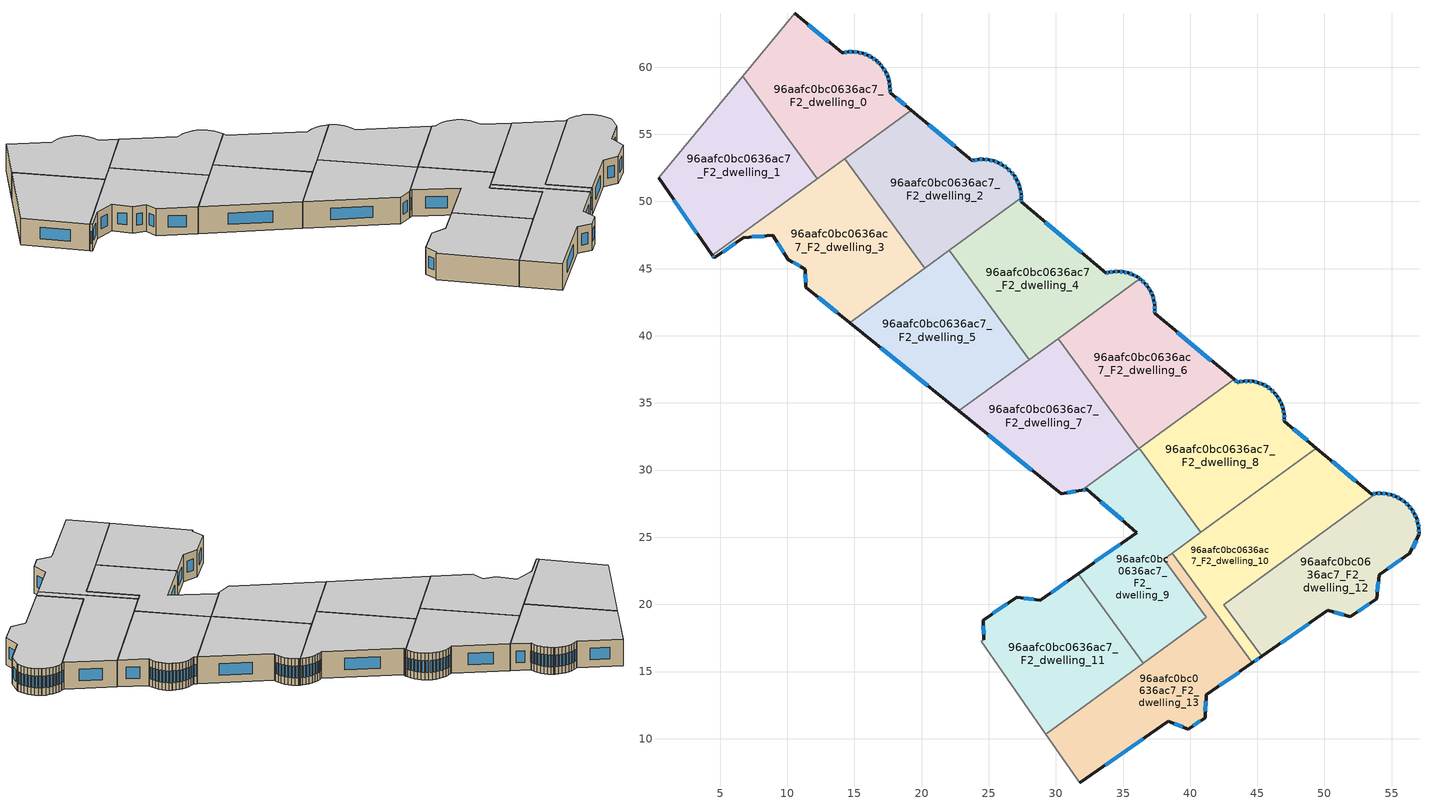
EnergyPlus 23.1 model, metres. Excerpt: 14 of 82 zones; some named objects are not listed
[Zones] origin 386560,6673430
96aafc0bc0636ac7_F2_dwelling_0
 floor to 96aafc0bc0636ac7_F1_dwelling_0 (EU_floor_Construction): 16.61,60.51 16.63,60.49 16.76,60.37 16.88,60.26 17.12,59.97 17.32,59.65 17.47,59.32 17.58,58.96 17.64,58.59 17.66,58.22 17.65,58.11 19.23,56.8 12.24,51.71 6.69,59.33 10.57,64.02 14.11,61.07 14.16,61.08 14.52,61.14 14.9,61.15 15.27,61.12 15.63,61.03 15.98,60.9 16.31,60.73 z6
 wall outside (EU_wall_Construction): 19.23,56.8 17.65,58.11 17.66,58.22 17.64,58.59 17.58,58.96 17.47,59.32 17.32,59.65 17.12,59.97 16.88,60.26 16.76,60.37 16.63,60.49 16.61,60.51 16.31,60.73 15.98,60.9 15.63,61.03 15.27,61.12 14.9,61.15 14.52,61.14 14.16,61.08 14.11,61.07 10.57,64.02 z6:9
 wall adiabatic (EU_wall_Construction): 10.57,64.02 6.69,59.33 z6:9
 wall to 96aafc0bc0636ac7_F2_dwelling_2 (EU_wall_Construction): 14.28,53.19 19.23,56.8 z6:9
 wall to 96aafc0bc0636ac7_F2_dwelling_1 (EU_wall_Construction): 6.69,59.33 12.24,51.71 z6:9
 wall to 96aafc0bc0636ac7_F2_dwelling_3 (EU_wall_Construction): 12.24,51.71 14.28,53.19 z6:9
 window (EU_Window_Construction): 17.43,59.41 17.36,59.56 / 17.55,59.06 17.5,59.21 / 17.63,58.7 17.6,58.85 / 17.65,58.33 17.65,58.48 / 17.65,58.14 17.65,58.19 / 18.78,57.17 18.1,57.73 / 13.09,61.91 11.58,63.17 / 14.42,61.12 14.26,61.09 / 14.79,61.15 14.63,61.14 / 15.16,61.13 15,61.14 / 15.53,61.06 15.37,61.09 / 15.88,60.94 15.73,60.99 / 16.21,60.78 16.07,60.85 / 16.52,60.57 16.39,60.67 / 16.73,60.41 16.67,60.46 / 16.85,60.29 16.8,60.34 / 17.05,60.05 16.95,60.17 / 17.26,59.74 17.18,59.88 z6.86:8.14
 ceiling to 96aafc0bc0636ac7_F3_dwelling_0 (EU_floor_Construction): 19.23,56.8 17.65,58.11 17.66,58.22 17.64,58.59 17.58,58.96 17.47,59.32 17.32,59.65 17.12,59.97 16.88,60.26 16.76,60.37 16.63,60.49 16.61,60.51 16.31,60.73 15.98,60.9 15.63,61.03 15.27,61.12 14.9,61.15 14.52,61.14 14.16,61.08 14.11,61.07 10.57,64.02 6.69,59.33 12.24,51.71 z9
96aafc0bc0636ac7_F2_dwelling_1
 floor to 96aafc0bc0636ac7_F1_dwelling_1 (EU_floor_Construction): 6.69,59.33 12.24,51.71 4.42,46.01 0.41,51.76 z6
 wall outside (EU_wall_Construction): 0.41,51.76 4.42,46.01 z6:9
 wall adiabatic (EU_wall_Construction): 6.69,59.33 0.41,51.76 z6:9
 wall to 96aafc0bc0636ac7_F2_dwelling_3 (EU_wall_Construction): 4.42,46.01 12.24,51.71 z6:9
 window (EU_Window_Construction): 1.56,50.12 3.27,47.65 z6.86:8.14
 ceiling to 96aafc0bc0636ac7_F3_dwelling_1 (EU_floor_Construction): 12.24,51.71 6.69,59.33 0.41,51.76 4.42,46.01 z9
96aafc0bc0636ac7_F2_dwelling_10
 floor to 96aafc0bc0636ac7_F1_dwelling_10 (EU_floor_Construction): 53.87,28.26 42.51,19.99 45.32,16.13 44.62,15.64 38.67,23.82 49.4,31.64 53.52,28.21 z6
 wall outside (EU_wall_Construction): 53.87,28.26 53.52,28.21 49.4,31.64 / 44.62,15.64 45.32,16.13 z6:9
 wall to 96aafc0bc0636ac7_F2_dwelling_12 (EU_wall_Construction): 45.32,16.13 42.51,19.99 53.87,28.26 z6:9
 wall to 96aafc0bc0636ac7_F2_dwelling_13 (EU_wall_Construction): 38.67,23.82 44.62,15.64 z6:9
 wall to 96aafc0bc0636ac7_F2_dwelling_8 (EU_wall_Construction): 49.4,31.64 40.78,25.35 z6:9
 wall to 96aafc0bc0636ac7_F2_dwelling_9 (EU_wall_Construction): 40.78,25.35 38.67,23.82 z6:9
 window (EU_Window_Construction): 53.77,28.25 53.62,28.22 / 44.82,15.78 45.12,15.99 / 52.34,29.19 50.58,30.66 z6.86:8.14
 ceiling to 96aafc0bc0636ac7_F3_dwelling_10 (EU_floor_Construction): 45.32,16.13 42.51,19.99 53.87,28.26 53.52,28.21 49.4,31.64 38.67,23.82 44.62,15.64 z9
96aafc0bc0636ac7_F2_dwelling_11
 floor to 96aafc0bc0636ac7_F1_dwelling_11 (EU_floor_Construction): 31.66,22.28 36.51,15.62 29.26,10.34 24.44,17.26 24.63,17.37 24.58,18.83 27.09,20.54 28.84,20.3 z6
 wall outside (EU_wall_Construction): 31.66,22.28 28.84,20.3 27.09,20.54 24.58,18.83 24.63,17.37 z6:9
 wall adiabatic (EU_wall_Construction): 24.63,17.37 24.44,17.26 29.26,10.34 z6:9
 wall to 96aafc0bc0636ac7_F2_dwelling_9 (EU_wall_Construction): 36.51,15.62 31.66,22.28 z6:9
 wall to 96aafc0bc0636ac7_F2_dwelling_13 (EU_wall_Construction): 29.26,10.34 36.51,15.62 z6:9
 window (EU_Window_Construction): 24.6,18.42 24.61,17.79 / 26.38,20.05 25.3,19.32 / 28.34,20.37 27.59,20.47 / 30.86,21.72 29.65,20.87 z6.86:8.14
 ceiling to 96aafc0bc0636ac7_F3_dwelling_11 (EU_floor_Construction): 36.51,15.62 31.66,22.28 28.84,20.3 27.09,20.54 24.58,18.83 24.63,17.37 24.44,17.26 29.26,10.34 z9
96aafc0bc0636ac7_F2_dwelling_12
 floor to 96aafc0bc0636ac7_F1_dwelling_12 (EU_floor_Construction): 56.26,27.37 56.5,27.08 56.7,26.76 56.85,26.42 56.96,26.05 57.03,25.68 57.04,25.31 57.03,25.17 56.37,23.8 54.08,22.21 53.89,20.41 51.92,19.09 50.25,19.55 45.32,16.13 42.51,19.99 53.87,28.26 54.24,28.28 54.62,28.24 54.99,28.16 55.34,28.02 55.67,27.85 55.98,27.63 56.04,27.58 z6
 wall outside (EU_wall_Construction): 45.32,16.13 50.25,19.55 51.92,19.09 53.89,20.41 54.08,22.21 56.37,23.8 57.03,25.17 57.04,25.31 57.03,25.68 56.96,26.05 56.85,26.42 56.7,26.76 56.5,27.08 56.26,27.37 56.04,27.58 55.98,27.63 55.67,27.85 55.34,28.02 54.99,28.16 54.62,28.24 54.24,28.28 53.87,28.26 z6:9
 window (EU_Window_Construction): 57.04,25.41 57.03,25.58 / 57.03,25.21 57.04,25.27 / 56.56,24.19 56.84,24.78 / 54.73,22.66 55.71,23.35 / 53.95,20.93 54.02,21.7 / 52.48,19.47 53.33,20.03 / 50.73,19.42 51.44,19.22 / 46.73,17.11 48.84,18.57 / 54.14,28.27 53.98,28.27 / 54.51,28.25 54.35,28.26 / 54.88,28.18 54.73,28.22 / 55.24,28.06 55.09,28.12 / 55.58,27.9 55.44,27.97 / 55.89,27.69 55.76,27.78 / 56.2,27.43 56.1,27.52 / 56.43,27.16 56.33,27.29 / 56.64,26.85 56.56,26.98 / 56.81,26.51 56.74,26.66 / 56.93,26.16 56.89,26.31 / 57.01,25.79 56.98,25.95 z6.86:8.14
 ceiling to 96aafc0bc0636ac7_F3_dwelling_12 (EU_floor_Construction): 53.89,20.41 54.08,22.21 56.37,23.8 57.03,25.17 57.04,25.31 57.03,25.68 56.96,26.05 56.85,26.42 56.7,26.76 56.5,27.08 56.26,27.37 56.04,27.58 55.98,27.63 55.67,27.85 55.34,28.02 54.99,28.16 54.62,28.24 54.24,28.28 53.87,28.26 42.51,19.99 45.32,16.13 50.25,19.55 51.92,19.09 z9
96aafc0bc0636ac7_F2_dwelling_13
 floor to 96aafc0bc0636ac7_F1_dwelling_13 (EU_floor_Construction): 41.21,19.04 38.05,23.37 38.67,23.82 44.62,15.64 41.19,13.26 41.12,11.57 39.86,10.71 38.37,11.29 31.78,6.72 29.26,10.34 z6
 wall outside (EU_wall_Construction): 31.78,6.72 38.37,11.29 39.86,10.71 41.12,11.57 41.19,13.26 44.62,15.64 z6:9
 wall adiabatic (EU_wall_Construction): 29.26,10.34 31.78,6.72 z6:9
 wall to 96aafc0bc0636ac7_F2_dwelling_9 (EU_wall_Construction): 38.67,23.82 38.05,23.37 41.21,19.04 36.51,15.62 z6:9
 window (EU_Window_Construction): 38.8,11.13 39.44,10.88 / 33.67,8.03 36.49,9.99 / 42.17,13.94 43.64,14.96 / 41.14,12.05 41.17,12.78 / 40.22,10.96 40.76,11.32 z6.86:8.14
 ceiling to 96aafc0bc0636ac7_F3_dwelling_13 (EU_floor_Construction): 41.12,11.57 41.19,13.26 44.62,15.64 38.67,23.82 38.05,23.37 41.21,19.04 29.26,10.34 31.78,6.72 38.37,11.29 39.86,10.71 z9
96aafc0bc0636ac7_F2_dwelling_2
 floor to 96aafc0bc0636ac7_F1_dwelling_2 (EU_floor_Construction): 25.72,52.89 26.06,52.71 26.36,52.49 26.4,52.46 26.64,52.23 26.88,51.94 27.08,51.62 27.24,51.27 27.35,50.91 27.41,50.53 27.42,50.28 20.22,45.03 14.28,53.19 19.23,56.8 23.77,53.04 23.87,53.06 24.24,53.13 24.62,53.14 25,53.1 25.37,53.02 z6
 wall outside (EU_wall_Construction): 27.42,50.28 27.41,50.53 27.35,50.91 27.24,51.27 27.08,51.62 26.88,51.94 26.64,52.23 26.4,52.46 26.36,52.49 26.06,52.71 25.72,52.89 25.37,53.02 25,53.1 24.62,53.14 24.24,53.13 23.87,53.06 23.77,53.04 19.23,56.8 z6:9
 wall to 96aafc0bc0636ac7_F2_dwelling_3 (EU_wall_Construction): 14.28,53.19 20.22,45.03 z6:9
 wall to 96aafc0bc0636ac7_F2_dwelling_4 (EU_wall_Construction): 22.06,46.37 27.42,50.28 z6:9
 wall to 96aafc0bc0636ac7_F2_dwelling_5 (EU_wall_Construction): 20.22,45.03 22.06,46.37 z6:9
 window (EU_Window_Construction): 23.84,53.06 23.8,53.05 / 24.13,53.11 23.97,53.08 / 24.51,53.14 24.35,53.13 / 24.89,53.11 24.73,53.13 / 25.26,53.04 25.1,53.08 / 25.62,52.92 25.47,52.98 / 25.96,52.76 25.82,52.84 / 26.28,52.55 26.14,52.65 / 26.57,52.3 26.47,52.4 / 26.81,52.02 26.71,52.15 / 27.03,51.71 26.94,51.85 / 27.2,51.37 27.13,51.52 / 27.32,51.01 27.27,51.17 / 27.4,50.64 27.37,50.8 / 27.42,50.35 27.42,50.46 / 22.47,54.11 20.53,55.72 z6.86:8.14
 ceiling to 96aafc0bc0636ac7_F3_dwelling_2 (EU_floor_Construction): 27.42,50.28 27.41,50.53 27.35,50.91 27.24,51.27 27.08,51.62 26.88,51.94 26.64,52.23 26.4,52.46 26.36,52.49 26.06,52.71 25.72,52.89 25.37,53.02 25,53.1 24.62,53.14 24.24,53.13 23.87,53.06 23.77,53.04 19.23,56.8 14.28,53.19 20.22,45.03 z9
96aafc0bc0636ac7_F2_dwelling_3
 floor to 96aafc0bc0636ac7_F1_dwelling_3 (EU_floor_Construction): 14.28,53.19 20.22,45.03 14.65,40.97 11.39,43.62 11.33,44.97 10.07,45.67 8.92,47.47 6.73,47.32 4.57,45.79 4.42,46.01 z6
 wall outside (EU_wall_Construction): 4.42,46.01 4.57,45.79 6.73,47.32 8.92,47.47 10.07,45.67 11.33,44.97 11.39,43.62 14.65,40.97 z6:9
 wall to 96aafc0bc0636ac7_F2_dwelling_5 (EU_wall_Construction): 14.65,40.97 20.22,45.03 z6:9
 window (EU_Window_Construction): 5.19,46.23 6.11,46.88 / 4.46,45.95 4.52,45.86 / 12.32,42.86 13.72,41.73 / 11.35,44.58 11.37,44 / 10.43,45.47 10.97,45.17 / 9.25,46.96 9.74,46.18 / 7.36,47.36 8.29,47.43 z6.86:8.14
 ceiling to 96aafc0bc0636ac7_F3_dwelling_3 (EU_floor_Construction): 20.22,45.03 14.28,53.19 4.42,46.01 4.57,45.79 6.73,47.32 8.92,47.47 10.07,45.67 11.33,44.97 11.39,43.62 14.65,40.97 z9
96aafc0bc0636ac7_F2_dwelling_4
 floor to 96aafc0bc0636ac7_F1_dwelling_4 (EU_floor_Construction): 35.04,44.76 35.39,44.68 35.74,44.55 36.06,44.38 36.26,44.23 28,38.22 22.06,46.37 27.42,50.28 27.43,50.15 27.42,49.98 33.74,44.67 33.95,44.72 34.31,44.78 34.68,44.8 z6
 wall outside (EU_wall_Construction): 36.26,44.23 36.06,44.38 35.74,44.55 35.39,44.68 35.04,44.76 34.68,44.8 34.31,44.78 33.95,44.72 33.74,44.67 27.42,49.98 27.43,50.15 27.42,50.28 z6:9
 wall to 96aafc0bc0636ac7_F2_dwelling_6 (EU_wall_Construction): 30.17,39.8 36.26,44.23 z6:9
 wall to 96aafc0bc0636ac7_F2_dwelling_5 (EU_wall_Construction): 22.06,46.37 28,38.22 z6:9
 wall to 96aafc0bc0636ac7_F2_dwelling_7 (EU_wall_Construction): 28,38.22 30.17,39.8 z6:9
 window (EU_Window_Construction): 31.94,46.18 29.23,48.46 / 33.89,44.71 33.8,44.68 / 34.21,44.77 34.05,44.74 / 34.57,44.79 34.42,44.79 / 34.94,44.77 34.78,44.79 / 35.29,44.7 35.14,44.74 / 35.64,44.59 35.49,44.64 / 35.97,44.43 35.83,44.5 / 36.21,44.28 36.12,44.34 / 27.43,50.19 27.43,50.24 / 27.42,50.03 27.43,50.1 z6.86:8.14
 ceiling to 96aafc0bc0636ac7_F3_dwelling_4 (EU_floor_Construction): 36.26,44.23 36.06,44.38 35.74,44.55 35.39,44.68 35.04,44.76 34.68,44.8 34.31,44.78 33.95,44.72 33.74,44.67 27.42,49.98 27.43,50.15 27.42,50.28 22.06,46.37 28,38.22 z9
96aafc0bc0636ac7_F2_dwelling_5
 floor to 96aafc0bc0636ac7_F1_dwelling_5 (EU_floor_Construction): 22.06,46.37 28,38.22 22.77,34.41 14.65,40.97 z6
 wall outside (EU_wall_Construction): 14.65,40.97 22.77,34.41 z6:9
 wall to 96aafc0bc0636ac7_F2_dwelling_7 (EU_wall_Construction): 22.77,34.41 28,38.22 z6:9
 window (EU_Window_Construction): 16.97,39.1 20.45,36.28 z6.86:8.14
 ceiling to 96aafc0bc0636ac7_F3_dwelling_5 (EU_floor_Construction): 28,38.22 22.06,46.37 14.65,40.97 22.77,34.41 z9
96aafc0bc0636ac7_F2_dwelling_6
 floor to 96aafc0bc0636ac7_F1_dwelling_6 (EU_floor_Construction): 37.31,42.65 37.37,42.29 37.38,41.92 37.36,41.68 43.27,36.75 36.16,31.58 30.17,39.8 36.26,44.23 36.36,44.17 36.37,44.16 36.62,43.92 36.85,43.64 37.05,43.33 37.2,43 z6
 wall outside (EU_wall_Construction): 43.27,36.75 37.36,41.68 37.38,41.92 37.37,42.29 37.31,42.65 37.2,43 37.05,43.33 36.85,43.64 36.62,43.92 36.37,44.16 36.36,44.17 36.26,44.23 z6:9
 wall to 96aafc0bc0636ac7_F2_dwelling_7 (EU_wall_Construction): 30.17,39.8 36.16,31.58 z6:9
 wall to 96aafc0bc0636ac7_F2_dwelling_8 (EU_wall_Construction): 36.21,31.62 43.27,36.75 z6:9
 wall to 96aafc0bc0636ac7_F2_dwelling_9 (EU_wall_Construction): 36.16,31.58 36.21,31.62 z6:9
 window (EU_Window_Construction): 36.55,43.99 36.44,44.09 / 36.79,43.72 36.69,43.84 / 36.99,43.42 36.91,43.55 / 37.16,43.09 37.09,43.23 / 37.28,42.75 37.23,42.9 / 37.35,42.39 37.32,42.54 / 37.38,42.03 37.37,42.18 / 37.37,41.75 37.37,41.85 / 41.58,38.16 39.05,40.27 / 36.33,44.19 36.29,44.21 z6.86:8.14
 ceiling to 96aafc0bc0636ac7_F3_dwelling_6 (EU_floor_Construction): 43.27,36.75 37.36,41.68 37.38,41.92 37.37,42.29 37.31,42.65 37.2,43 37.05,43.33 36.85,43.64 36.62,43.92 36.37,44.16 36.36,44.17 36.26,44.23 30.17,39.8 36.16,31.58 z9
96aafc0bc0636ac7_F2_dwelling_7
 floor to 96aafc0bc0636ac7_F1_dwelling_7 (EU_floor_Construction): 30.17,39.8 36.16,31.58 31.93,28.5 30.4,28.24 22.77,34.41 z6
 wall outside (EU_wall_Construction): 22.77,34.41 30.4,28.24 31.93,28.5 z6:9
 wall to 96aafc0bc0636ac7_F2_dwelling_9 (EU_wall_Construction): 31.93,28.5 36.16,31.58 z6:9
 window (EU_Window_Construction): 24.95,32.64 28.22,30 / 30.84,28.31 31.49,28.42 z6.86:8.14
 ceiling to 96aafc0bc0636ac7_F3_dwelling_7 (EU_floor_Construction): 36.16,31.58 30.17,39.8 22.77,34.41 30.4,28.24 31.93,28.5 z9
96aafc0bc0636ac7_F2_dwelling_8
 floor to 96aafc0bc0636ac7_F1_dwelling_8 (EU_floor_Construction): 46.68,35.2 46.82,34.87 46.93,34.53 46.99,34.17 47,33.82 46.99,33.65 49.4,31.64 40.78,25.35 36.21,31.62 43.27,36.75 43.53,36.53 43.64,36.56 43.99,36.62 44.35,36.63 44.71,36.6 45.05,36.52 45.39,36.39 45.71,36.23 46,36.02 46.02,36 46.26,35.78 46.49,35.5 z6
 wall outside (EU_wall_Construction): 49.4,31.64 46.99,33.65 47,33.82 46.99,34.17 46.93,34.53 46.82,34.87 46.68,35.2 46.49,35.5 46.26,35.78 46.02,36 46,36.02 45.71,36.23 45.39,36.39 45.05,36.52 44.71,36.6 44.35,36.63 43.99,36.62 43.64,36.56 43.53,36.53 43.27,36.75 z6:9
 wall to 96aafc0bc0636ac7_F2_dwelling_9 (EU_wall_Construction): 36.21,31.62 40.78,25.35 z6:9
 window (EU_Window_Construction): 43.61,36.55 43.56,36.54 / 43.89,36.6 43.74,36.58 / 44.25,36.63 44.09,36.62 / 44.6,36.61 44.45,36.62 / 44.96,36.54 44.81,36.58 / 45.29,36.43 45.15,36.48 / 45.62,36.27 45.48,36.35 / 45.91,36.08 45.79,36.17 / 46.19,35.84 46.09,35.94 / 46.42,35.58 46.32,35.7 / 46.62,35.28 46.54,35.41 / 46.78,34.96 46.72,35.1 / 46.9,34.63 46.85,34.77 / 46.97,34.28 46.95,34.43 / 47,33.92 46.99,34.07 / 46.99,33.7 47,33.77 / 48.71,32.21 47.68,33.07 / 43.45,36.6 43.34,36.69 z6.86:8.14
 ceiling to 96aafc0bc0636ac7_F3_dwelling_8 (EU_floor_Construction): 49.4,31.64 46.99,33.65 47,33.82 46.99,34.17 46.93,34.53 46.82,34.87 46.68,35.2 46.49,35.5 46.26,35.78 46.02,36 46,36.02 45.71,36.23 45.39,36.39 45.05,36.52 44.71,36.6 44.35,36.63 43.99,36.62 43.64,36.56 43.53,36.53 43.27,36.75 36.21,31.62 40.78,25.35 z9
96aafc0bc0636ac7_F2_dwelling_9
 floor to 96aafc0bc0636ac7_F1_dwelling_9 (EU_floor_Construction): 36.21,31.62 40.78,25.35 38.05,23.37 41.21,19.04 36.51,15.62 31.66,22.28 36.04,25.34 32.29,28.56 31.93,28.5 z6
 wall outside (EU_wall_Construction): 31.93,28.5 32.29,28.56 36.04,25.34 31.66,22.28 z6:9
 window (EU_Window_Construction): 32.03,28.52 32.19,28.54 / 34.79,24.47 32.91,23.16 / 33.36,27.64 34.97,26.26 z6.86:8.14
 ceiling to 96aafc0bc0636ac7_F3_dwelling_9 (EU_floor_Construction): 41.21,19.04 38.05,23.37 40.78,25.35 36.21,31.62 31.93,28.5 32.29,28.56 36.04,25.34 31.66,22.28 36.51,15.62 z9
[Building]
EU S2 Campaign: North Axis=0; Terrain=City; Solar Distribution=FullExterior
[Site:Location]
Helsinki-Vantaa.AP: Latitude=60.317; Longitude=24.963; Time Zone=2; Elevation=54.6
[SizingPeriod:WeatherFileDays]
AnnualSizingPeriod: Begin Month=1; Begin Day of Month=1; End Month=12; End Day of Month=31; Day of Week for Start Day=Monday; Use Weather File Daylight Saving Period=No; Use Weather File Rain and Snow Indicators=No
[MATERIAL]
EU_InternalMass_Material: Roughness=MediumRough; Thickness=0.1; Conductivity=1; Density=1800; Specific Heat=900; Thermal Absorptance=0.9; Solar Absorptance=0.7; Visible Absorptance=0.7
[MATERIAL:NOMASS] Roughness=MediumRough; Thermal Absorptance=0.9; Solar Absorptance=0.7; Visible Absorptance=0.7
Name | Thermal Resistance
EU_wall_NoMass | 1.10183
EU_floor_NoMass | 1.70606
[WINDOWMATERIAL:SIMPLEGLAZINGSYSTEM]
EU_Window_SimpleGlazing: UFactor=3.11035; Solar Heat Gain Coefficient=0.8; Visible Transmittance=0.8
[CONSTRUCTION]
EU_wall_Construction: EU_wall_NoMass
EU_floor_Construction: EU_floor_NoMass
EU_Window_Construction: EU_Window_SimpleGlazing
EU_InternalMass_Construction: EU_InternalMass_Material
[ZONE] Type=1; Multiplier=1; Ceiling Height=autocalculate; Floor Area=autocalculate; Part of Total Floor Area=Yes
Name | Volume
96aafc0bc0636ac7_F2_dwelling_0 | 236.614
96aafc0bc0636ac7_F2_dwelling_1; 96aafc0bc0636ac7_F2_dwelling_5 | 236.615
96aafc0bc0636ac7_F2_dwelling_10 | 236.623
96aafc0bc0636ac7_F2_dwelling_11 | 236.629
96aafc0bc0636ac7_F2_dwelling_12 | 236.632
96aafc0bc0636ac7_F2_dwelling_13 | 236.633
96aafc0bc0636ac7_F2_dwelling_2 | 236.636
96aafc0bc0636ac7_F2_dwelling_3 | 236.621
96aafc0bc0636ac7_F2_dwelling_4 | 236.638
96aafc0bc0636ac7_F2_dwelling_6 | 236.634
96aafc0bc0636ac7_F2_dwelling_7 | 236.626
96aafc0bc0636ac7_F2_dwelling_8 | 236.608
96aafc0bc0636ac7_F2_dwelling_9 | 236.612
[INTERNALMASS] Construction=EU_InternalMass_Construction
Name | Zone or ZoneList | Surface Area
96aafc0bc0636ac7_F2_dwelling_0_EU_InternalMass | 96aafc0bc0636ac7_F2_dwelling_0 | 78.8711
96aafc0bc0636ac7_F2_dwelling_1_EU_InternalMass | 96aafc0bc0636ac7_F2_dwelling_1 | 78.8719
96aafc0bc0636ac7_F2_dwelling_2_EU_InternalMass | 96aafc0bc0636ac7_F2_dwelling_2 | 78.8788
96aafc0bc0636ac7_F2_dwelling_3_EU_InternalMass | 96aafc0bc0636ac7_F2_dwelling_3 | 78.8731
96aafc0bc0636ac7_F2_dwelling_4_EU_InternalMass | 96aafc0bc0636ac7_F2_dwelling_4 | 78.8766
96aafc0bc0636ac7_F2_dwelling_5_EU_InternalMass | 96aafc0bc0636ac7_F2_dwelling_5 | 78.8702
96aafc0bc0636ac7_F2_dwelling_6_EU_InternalMass | 96aafc0bc0636ac7_F2_dwelling_6 | 78.8777
96aafc0bc0636ac7_F2_dwelling_7_EU_InternalMass | 96aafc0bc0636ac7_F2_dwelling_7 | 78.8767
96aafc0bc0636ac7_F2_dwelling_8_EU_InternalMass | 96aafc0bc0636ac7_F2_dwelling_8 | 78.8704
96aafc0bc0636ac7_F2_dwelling_9_EU_InternalMass | 96aafc0bc0636ac7_F2_dwelling_9 | 78.8701
96aafc0bc0636ac7_F2_dwelling_10_EU_InternalMass | 96aafc0bc0636ac7_F2_dwelling_10 | 78.8743
96aafc0bc0636ac7_F2_dwelling_11_EU_InternalMass | 96aafc0bc0636ac7_F2_dwelling_11 | 78.8765
96aafc0bc0636ac7_F2_dwelling_12_EU_InternalMass | 96aafc0bc0636ac7_F2_dwelling_12 | 78.8785
96aafc0bc0636ac7_F2_dwelling_13_EU_InternalMass | 96aafc0bc0636ac7_F2_dwelling_13 | 78.8786
[OTHEREQUIPMENT] Fuel Type=Electricity; Design Level Calculation Method=Watts/Area; Power per Zone Floor Area=1; Fraction Latent=0; Fraction Radiant=0; Fraction Lost=0; Carbon Dioxide Generation Rate=0; EndUse Subcategory=EU_Step8_InternalGains
Name | Zone or ZoneList or Space or SpaceList | Schedule
EU_Step8_InternalGain_96aafc0bc0636ac7_F2_dwelling_0_f000 | 96aafc0bc0636ac7_F2_dwelling_0 | EU_Step8_GainSchedule_96aafc0bc0636ac7_F2_dwelling_0_f000
EU_Step8_InternalGain_96aafc0bc0636ac7_F2_dwelling_1_f000 | 96aafc0bc0636ac7_F2_dwelling_1 | EU_Step8_GainSchedule_96aafc0bc0636ac7_F2_dwelling_1_f000
EU_Step8_InternalGain_96aafc0bc0636ac7_F2_dwelling_2_f000 | 96aafc0bc0636ac7_F2_dwelling_2 | EU_Step8_GainSchedule_96aafc0bc0636ac7_F2_dwelling_2_f000
EU_Step8_InternalGain_96aafc0bc0636ac7_F2_dwelling_3_f000 | 96aafc0bc0636ac7_F2_dwelling_3 | EU_Step8_GainSchedule_96aafc0bc0636ac7_F2_dwelling_3_f000
EU_Step8_InternalGain_96aafc0bc0636ac7_F2_dwelling_4_f000 | 96aafc0bc0636ac7_F2_dwelling_4 | EU_Step8_GainSchedule_96aafc0bc0636ac7_F2_dwelling_4_f000
EU_Step8_InternalGain_96aafc0bc0636ac7_F2_dwelling_5_f000 | 96aafc0bc0636ac7_F2_dwelling_5 | EU_Step8_GainSchedule_96aafc0bc0636ac7_F2_dwelling_5_f000
EU_Step8_InternalGain_96aafc0bc0636ac7_F2_dwelling_6_f000 | 96aafc0bc0636ac7_F2_dwelling_6 | EU_Step8_GainSchedule_96aafc0bc0636ac7_F2_dwelling_6_f000
EU_Step8_InternalGain_96aafc0bc0636ac7_F2_dwelling_7_f000 | 96aafc0bc0636ac7_F2_dwelling_7 | EU_Step8_GainSchedule_96aafc0bc0636ac7_F2_dwelling_7_f000
EU_Step8_InternalGain_96aafc0bc0636ac7_F2_dwelling_8_f000 | 96aafc0bc0636ac7_F2_dwelling_8 | EU_Step8_GainSchedule_96aafc0bc0636ac7_F2_dwelling_8_f000
EU_Step8_InternalGain_96aafc0bc0636ac7_F2_dwelling_9_f000 | 96aafc0bc0636ac7_F2_dwelling_9 | EU_Step8_GainSchedule_96aafc0bc0636ac7_F2_dwelling_9_f000
EU_Step8_InternalGain_96aafc0bc0636ac7_F2_dwelling_10_f000 | 96aafc0bc0636ac7_F2_dwelling_10 | EU_Step8_GainSchedule_96aafc0bc0636ac7_F2_dwelling_10_f000
EU_Step8_InternalGain_96aafc0bc0636ac7_F2_dwelling_11_f000 | 96aafc0bc0636ac7_F2_dwelling_11 | EU_Step8_GainSchedule_96aafc0bc0636ac7_F2_dwelling_11_f000
EU_Step8_InternalGain_96aafc0bc0636ac7_F2_dwelling_12_f000 | 96aafc0bc0636ac7_F2_dwelling_12 | EU_Step8_GainSchedule_96aafc0bc0636ac7_F2_dwelling_12_f000
EU_Step8_InternalGain_96aafc0bc0636ac7_F2_dwelling_13_f000 | 96aafc0bc0636ac7_F2_dwelling_13 | EU_Step8_GainSchedule_96aafc0bc0636ac7_F2_dwelling_13_f000
[ZONEVENTILATION:DESIGNFLOWRATE] Schedule=EU_AlwaysOn; Design Flow Rate Calculation Method=AirChanges/Hour; Air Changes per Hour=0.756316; Ventilation Type=Natural; Fan Pressure Rise=0; Fan Total Efficiency=1; Constant Term Coefficient=1; Temperature Term Coefficient=0; Velocity Term Coefficient=0; Velocity Squared Term Coefficient=0; Minimum Indoor Temperature=-100; Maximum Indoor Temperature=100; Delta Temperature=-100; Minimum Outdoor Temperature=-100; Maximum Outdoor Temperature=100; Maximum Wind Speed=40
Name | Zone or ZoneList or Space or SpaceList
EU_ConstantAir_96aafc0bc0636ac7_F2_dwelling_0 | 96aafc0bc0636ac7_F2_dwelling_0
EU_ConstantAir_96aafc0bc0636ac7_F2_dwelling_1 | 96aafc0bc0636ac7_F2_dwelling_1
EU_ConstantAir_96aafc0bc0636ac7_F2_dwelling_2 | 96aafc0bc0636ac7_F2_dwelling_2
EU_ConstantAir_96aafc0bc0636ac7_F2_dwelling_3 | 96aafc0bc0636ac7_F2_dwelling_3
EU_ConstantAir_96aafc0bc0636ac7_F2_dwelling_4 | 96aafc0bc0636ac7_F2_dwelling_4
EU_ConstantAir_96aafc0bc0636ac7_F2_dwelling_5 | 96aafc0bc0636ac7_F2_dwelling_5
EU_ConstantAir_96aafc0bc0636ac7_F2_dwelling_6 | 96aafc0bc0636ac7_F2_dwelling_6
EU_ConstantAir_96aafc0bc0636ac7_F2_dwelling_7 | 96aafc0bc0636ac7_F2_dwelling_7
EU_ConstantAir_96aafc0bc0636ac7_F2_dwelling_8 | 96aafc0bc0636ac7_F2_dwelling_8
EU_ConstantAir_96aafc0bc0636ac7_F2_dwelling_9 | 96aafc0bc0636ac7_F2_dwelling_9
EU_ConstantAir_96aafc0bc0636ac7_F2_dwelling_10 | 96aafc0bc0636ac7_F2_dwelling_10
EU_ConstantAir_96aafc0bc0636ac7_F2_dwelling_11 | 96aafc0bc0636ac7_F2_dwelling_11
EU_ConstantAir_96aafc0bc0636ac7_F2_dwelling_12 | 96aafc0bc0636ac7_F2_dwelling_12
EU_ConstantAir_96aafc0bc0636ac7_F2_dwelling_13 | 96aafc0bc0636ac7_F2_dwelling_13
[HVACTEMPLATE:ZONE:IDEALLOADSAIRSYSTEM] System Availability Schedule=EU_AlwaysOn; Maximum Heating Supply Air Temperature=50; Minimum Cooling Supply Air Temperature=13; Maximum Heating Supply Air Humidity Ratio=0.0156; Minimum Cooling Supply Air Humidity Ratio=0.0077; Heating Limit=NoLimit; Cooling Limit=NoLimit; Heating Availability Schedule=EU_AlwaysOn; Cooling Availability Schedule=EU_CoolingOff; Dehumidification Control Type=ConstantSensibleHeatRatio; Cooling Sensible Heat Ratio=0.7; Dehumidification Setpoint=60; Humidification Control Type=None; Humidification Setpoint=30; Outdoor Air Method=None; Outdoor Air Flow Rate per Person=0.00944; Outdoor Air Flow Rate per Zone Floor Area=0; Outdoor Air Flow Rate per Zone=0; Demand Controlled Ventilation Type=None; Outdoor Air Economizer Type=NoEconomizer; Heat Recovery Type=None; Sensible Heat Recovery Effectiveness=0.7; Latent Heat Recovery Effectiveness=0.65
Name | Template Thermostat
96aafc0bc0636ac7_F2_dwelling_0 | EU_HeatOnly_96aafc0bc0636ac7_F2_dwelling_0
96aafc0bc0636ac7_F2_dwelling_1 | EU_HeatOnly_96aafc0bc0636ac7_F2_dwelling_1
96aafc0bc0636ac7_F2_dwelling_2 | EU_HeatOnly_96aafc0bc0636ac7_F2_dwelling_2
96aafc0bc0636ac7_F2_dwelling_3 | EU_HeatOnly_96aafc0bc0636ac7_F2_dwelling_3
96aafc0bc0636ac7_F2_dwelling_4 | EU_HeatOnly_96aafc0bc0636ac7_F2_dwelling_4
96aafc0bc0636ac7_F2_dwelling_5 | EU_HeatOnly_96aafc0bc0636ac7_F2_dwelling_5
96aafc0bc0636ac7_F2_dwelling_6 | EU_HeatOnly_96aafc0bc0636ac7_F2_dwelling_6
96aafc0bc0636ac7_F2_dwelling_7 | EU_HeatOnly_96aafc0bc0636ac7_F2_dwelling_7
96aafc0bc0636ac7_F2_dwelling_8 | EU_HeatOnly_96aafc0bc0636ac7_F2_dwelling_8
96aafc0bc0636ac7_F2_dwelling_9 | EU_HeatOnly_96aafc0bc0636ac7_F2_dwelling_9
96aafc0bc0636ac7_F2_dwelling_10 | EU_HeatOnly_96aafc0bc0636ac7_F2_dwelling_10
96aafc0bc0636ac7_F2_dwelling_11 | EU_HeatOnly_96aafc0bc0636ac7_F2_dwelling_11
96aafc0bc0636ac7_F2_dwelling_12 | EU_HeatOnly_96aafc0bc0636ac7_F2_dwelling_12
96aafc0bc0636ac7_F2_dwelling_13 | EU_HeatOnly_96aafc0bc0636ac7_F2_dwelling_13
[SIZING:ZONE] Zone Cooling Design Supply Air Temperature Input Method=SupplyAirTemperature; Zone Cooling Design Supply Air Temperature=13; Zone Heating Design Supply Air Temperature Input Method=SupplyAirTemperature; Zone Heating Design Supply Air Temperature=50; Zone Cooling Design Supply Air Humidity Ratio=0.008; Zone Heating Design Supply Air Humidity Ratio=0.008; Cooling Design Air Flow Method=DesignDay; Cooling Design Air Flow Rate=0; Cooling Minimum Air Flow per Zone Floor Area=0.000762; Cooling Minimum Air Flow=0; Cooling Minimum Air Flow Fraction=0.2; Heating Design Air Flow Method=DesignDay; Heating Design Air Flow Rate=0; Heating Maximum Air Flow per Zone Floor Area=0.002032; Heating Maximum Air Flow=0.141576; Heating Maximum Air Flow Fraction=0.3; Account for Dedicated Outdoor Air System=No; Dedicated Outdoor Air System Control Strategy=NeutralSupplyAir; Dedicated Outdoor Air Low Setpoint Temperature for Design=autosize; Dedicated Outdoor Air High Setpoint Temperature for Design=autosize; Zone Load Sizing Method=Sensible Load Only No Latent Load; Zone Latent Cooling Design Supply Air Humidity Ratio Input Method=HumidityRatioDifference; Zone Cooling Design Supply Air Humidity Ratio Difference=0.005; Zone Latent Heating Design Supply Air Humidity Ratio Input Method=HumidityRatioDifference; Zone Humidification Design Supply Air Humidity Ratio Difference=0.005
96aafc0bc0636ac7_F2_dwelling_0; 96aafc0bc0636ac7_F2_dwelling_1; 96aafc0bc0636ac7_F2_dwelling_2; 96aafc0bc0636ac7_F2_dwelling_3; 96aafc0bc0636ac7_F2_dwelling_4; 96aafc0bc0636ac7_F2_dwelling_5; 96aafc0bc0636ac7_F2_dwelling_6; 96aafc0bc0636ac7_F2_dwelling_7; 96aafc0bc0636ac7_F2_dwelling_8; 96aafc0bc0636ac7_F2_dwelling_9; 96aafc0bc0636ac7_F2_dwelling_10; 96aafc0bc0636ac7_F2_dwelling_11; 96aafc0bc0636ac7_F2_dwelling_12; 96aafc0bc0636ac7_F2_dwelling_13
[SCHEDULE:CONSTANT]
Name | Hourly Value
EU_AlwaysOn | 1
EU_CoolingOff | 0
[SCHEDULE:FILE] Column Number=1; Rows to Skip at Top=0; Number of Hours of Data=8760; Column Separator=Comma; Interpolate to Timestep=No; Minutes per Item=60; Adjust Schedule for Daylight Savings=Yes
Name | File
EU_Step8_GainSchedule_96aafc0bc0636ac7_F2_dwelling_0_f000 | ../../schedules/96aafc0bc0636ac7/96aafc0bc0636ac7_F2_dwelling_0_f000_gain.csv
EU_Step8_GainSchedule_96aafc0bc0636ac7_F2_dwelling_1_f000 | ../../schedules/96aafc0bc0636ac7/96aafc0bc0636ac7_F2_dwelling_1_f000_gain.csv
EU_Step8_GainSchedule_96aafc0bc0636ac7_F2_dwelling_2_f000 | ../../schedules/96aafc0bc0636ac7/96aafc0bc0636ac7_F2_dwelling_2_f000_gain.csv
EU_Step8_GainSchedule_96aafc0bc0636ac7_F2_dwelling_3_f000 | ../../schedules/96aafc0bc0636ac7/96aafc0bc0636ac7_F2_dwelling_3_f000_gain.csv
EU_Step8_GainSchedule_96aafc0bc0636ac7_F2_dwelling_4_f000 | ../../schedules/96aafc0bc0636ac7/96aafc0bc0636ac7_F2_dwelling_4_f000_gain.csv
EU_Step8_GainSchedule_96aafc0bc0636ac7_F2_dwelling_5_f000 | ../../schedules/96aafc0bc0636ac7/96aafc0bc0636ac7_F2_dwelling_5_f000_gain.csv
EU_Step8_GainSchedule_96aafc0bc0636ac7_F2_dwelling_6_f000 | ../../schedules/96aafc0bc0636ac7/96aafc0bc0636ac7_F2_dwelling_6_f000_gain.csv
EU_Step8_GainSchedule_96aafc0bc0636ac7_F2_dwelling_7_f000 | ../../schedules/96aafc0bc0636ac7/96aafc0bc0636ac7_F2_dwelling_7_f000_gain.csv
EU_Step8_GainSchedule_96aafc0bc0636ac7_F2_dwelling_8_f000 | ../../schedules/96aafc0bc0636ac7/96aafc0bc0636ac7_F2_dwelling_8_f000_gain.csv
EU_Step8_GainSchedule_96aafc0bc0636ac7_F2_dwelling_9_f000 | ../../schedules/96aafc0bc0636ac7/96aafc0bc0636ac7_F2_dwelling_9_f000_gain.csv
EU_Step8_GainSchedule_96aafc0bc0636ac7_F2_dwelling_10_f000 | ../../schedules/96aafc0bc0636ac7/96aafc0bc0636ac7_F2_dwelling_10_f000_gain.csv
EU_Step8_GainSchedule_96aafc0bc0636ac7_F2_dwelling_11_f000 | ../../schedules/96aafc0bc0636ac7/96aafc0bc0636ac7_F2_dwelling_11_f000_gain.csv
EU_Step8_GainSchedule_96aafc0bc0636ac7_F2_dwelling_12_f000 | ../../schedules/96aafc0bc0636ac7/96aafc0bc0636ac7_F2_dwelling_12_f000_gain.csv
EU_Step8_GainSchedule_96aafc0bc0636ac7_F2_dwelling_13_f000 | ../../schedules/96aafc0bc0636ac7/96aafc0bc0636ac7_F2_dwelling_13_f000_gain.csv
